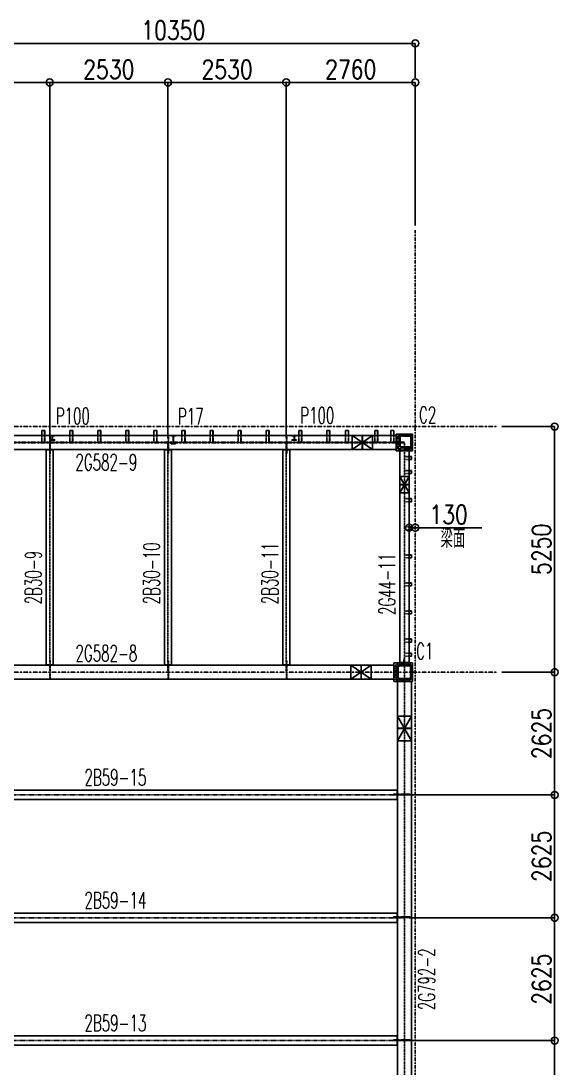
# Model space of a CAD drawing. Header units: millimetres. Extents: x -87051 to 180003, y -2961 to 97158.
# Drawn here: x -40461 to -28970, y 31638 to 54023 of the extents above; entities that cross this region are included whole.
import ezdxf
from ezdxf.enums import TextEntityAlignment as Align

# ---------------------------------------------------------------- set-up
doc = ezdxf.new("R2010")
doc.units = ezdxf.units.MM
doc.header["$LTSCALE"] = 0.2
doc.linetypes.add('CENTER', pattern=[2, 1.25, -0.25, 0.25, -0.25])
doc.linetypes.add('HIDDEN', pattern=[0.375, 0.25, -0.125])
doc.styles.get("Standard").update_dxf_attribs({"font": 'simplex.shx', "width": 0.8, "height": 700, "bigfont": 'extfont2.shx'})

msp = doc.modelspace()

# ---------------------------------------------------------------- linework, layer by layer
at = {"color": 8, "linetype": 'Continuous'}
for p, q in [((-42376, 53542.8), (-32026, 53542.8)), ((-32026, 52807.7), (-32026, 53542.8)), ((-42376, 52707.7), (-39846, 52707.7)), ((-39846, 45110.6), (-39846, 52707.7)), ((-39846, 52707.7), (-37316, 52707.7)), ((-39846, 45110.6), (-39846, 52707.7)), ((-37316, 45110.6), (-37316, 52707.7)), ((-37316, 52707.7), (-34786, 52707.7)), ((-37316, 45110.6), (-37316, 52707.7)), ((-34786, 45110.6), (-34786, 52707.7)), ((-34786, 52707.7), (-32026, 52707.7)), ((-34786, 45110.6), (-34786, 52707.7)), ((-32026, 49650.6), (-32026, 52707.7)), ((-39951, 45270.6), (-40016, 45270.6)), ((-40016, 45160.6), (-40016, 45270.6)), ((-39957, 45160.6), (-39957, 45270.6)), ((-39951, 45270.6), (-39951, 45160.6)), ((-39351, 45270.6), (-39416, 45270.6)), ((-39416, 45160.6), (-39416, 45270.6)), ((-39357, 45160.6), (-39357, 45270.6)), ((-39351, 45270.6), (-39351, 45160.6)), ((-38751, 45270.6), (-38816, 45270.6)), ((-38816, 45160.6), (-38816, 45270.6)), ((-38757, 45160.6), (-38757, 45270.6)), ((-38751, 45270.6), (-38751, 45160.6)), ((-38151, 45270.6), (-38216, 45270.6)), ((-38216, 45160.6), (-38216, 45270.6)), ((-38157, 45160.6), (-38157, 45270.6)), ((-38151, 45270.6), (-38151, 45160.6)), ((-37551, 45270.6), (-37616, 45270.6)), ((-37616, 45160.6), (-37616, 45270.6)), ((-37557, 45160.6), (-37557, 45270.6)), ((-37551, 45270.6), (-37551, 45160.6)), ((-36951, 45270.6), (-37016, 45270.6)), ((-37016, 45160.6), (-37016, 45270.6)), ((-36957, 45160.6), (-36957, 45270.6)), ((-36951, 45270.6), (-36951, 45160.6)), ((-36351, 45270.6), (-36416, 45270.6)), ((-36416, 45160.6), (-36416, 45270.6)), ((-36357, 45160.6), (-36357, 45270.6)), ((-36351, 45270.6), (-36351, 45160.6)), ((-35751, 45270.6), (-35816, 45270.6)), ((-35816, 45160.6), (-35816, 45270.6)), ((-35757, 45160.6), (-35757, 45270.6)), ((-35751, 45270.6), (-35751, 45160.6)), ((-35151, 45270.6), (-35216, 45270.6)), ((-35216, 45160.6), (-35216, 45270.6)), ((-35157, 45160.6), (-35157, 45270.6)), ((-35151, 45270.6), (-35151, 45160.6)), ((-34451, 45270.6), (-34516, 45270.6)), ((-34516, 45160.6), (-34516, 45270.6)), ((-34457, 45160.6), (-34457, 45270.6)), ((-34451, 45270.6), (-34451, 45160.6)), ((-33851, 45270.6), (-33916, 45270.6)), ((-33916, 45160.6), (-33916, 45270.6)), ((-33857, 45160.6), (-33857, 45270.6)), ((-33851, 45270.6), (-33851, 45160.6)), ((-33451, 45270.6), (-33516, 45270.6)), ((-33516, 45160.6), (-33516, 45270.6)), ((-33457, 45160.6), (-33457, 45270.6)), ((-33451, 45270.6), (-33451, 45160.6)), ((-32826, 45270.6), (-32891, 45270.6)), ((-32891, 45160.6), (-32891, 45270.6)), ((-32832, 45160.6), (-32832, 45270.6)), ((-32826, 45270.6), (-32826, 45160.6)), ((-32481, 45270.6), (-32546, 45270.6)), ((-32546, 45160.6), (-32546, 45270.6)), ((-32487, 45160.6), (-32487, 45270.6)), ((-32481, 45270.6), (-32481, 45160.6)), ((-30173.8, 45350.6), (-29045.4, 45350.6)), ((-29045.4, 40100.6), (-29045.4, 45350.6)), ((-33161, 45160.6), (-41471, 45160.6)), ((-39838.5, 45160.6), (-39738.5, 45160.6)), ((-39838.5, 45152.6), (-39838.5, 45160.6)), ((-39799.5, 45152.6), (-39838.5, 45152.6)), ((-39838.5, 45068.6), (-39838.5, 45060.6)), ((-39799.5, 45068.6), (-39838.5, 45068.6)), ((-39838.5, 45060.6), (-39738.5, 45060.6)), ((-39791.5, 45144.6), (-39791.5, 45076.6)), ((-39785.5, 45144.6), (-39785.5, 45076.6)), ((-39777.5, 45152.6), (-39738.5, 45152.6)), ((-39777.5, 45068.6), (-39738.5, 45068.6)), ((-39738.5, 45152.6), (-39738.5, 45160.6)), ((-39738.5, 45068.6), (-39738.5, 45060.6)), ((-37246, 45160.6), (-37156, 45160.6)), ((-37246, 45152.6), (-37246, 45160.6)), ((-37211.5, 45152.6), (-37246, 45152.6)), ((-37246, 44993.6), (-37246, 44985.6)), ((-37211.5, 44993.6), (-37246, 44993.6)), ((-37203.5, 45144.6), (-37203.5, 45001.6)), ((-37198.5, 45144.6), (-37198.5, 45001.6)), ((-37190.5, 45152.6), (-37156, 45152.6)), ((-37190.5, 44993.6), (-37156, 44993.6)), ((-37156, 45152.6), (-37156, 45160.6)), ((-37156, 44993.6), (-37156, 44985.6)), ((-34663.5, 45160.6), (-34563.5, 45160.6)), ((-34663.5, 45152.6), (-34663.5, 45160.6)), ((-34624.5, 45152.6), (-34663.5, 45152.6)), ((-34663.5, 45068.6), (-34663.5, 45060.6)), ((-34624.5, 45068.6), (-34663.5, 45068.6)), ((-34663.5, 45060.6), (-34563.5, 45060.6)), ((-34616.5, 45144.6), (-34616.5, 45076.6)), ((-34610.5, 45144.6), (-34610.5, 45076.6)), ((-34602.5, 45152.6), (-34563.5, 45152.6)), ((-34602.5, 45068.6), (-34563.5, 45068.6)), ((-34563.5, 45152.6), (-34563.5, 45160.6)), ((-34563.5, 45068.6), (-34563.5, 45060.6)), ((-33376, 45160.6), (-32941, 45160.6)), ((-33376, 44860.6), (-33376, 45160.6)), ((-33376, 44860.6), (-32941, 45160.6)), ((-33376, 45160.6), (-32941, 44860.6)), ((-33161, 44860.6), (-33161, 45160.6)), ((-33156, 45160.6), (-33156, 44860.6)), ((-32431, 45160.6), (-33156, 45160.6)), ((-32941, 44860.6), (-32941, 45160.6)), ((-32431, 45185.6), (-32081, 45185.6)), ((-32431, 45185.6), (-32431, 44835.6)), ((-32431, 44860.6), (-32431, 45160.6)), ((-32356, 44933.1), (-32356, 45138.1)), ((-32347, 44933.1), (-32347, 45138.1)), ((-32333.5, 45160.6), (-32128.5, 45160.6)), ((-32333.5, 45151.6), (-32128.5, 45151.6)), ((-32115, 44933.1), (-32115, 45138.1)), ((-32106, 44933.1), (-32106, 45138.1)), ((-32081, 45185.6), (-32081, 44835.6)), ((-41471, 44860.6), (-33161, 44860.6)), ((-39771, 44850.6), (-39921, 44850.6)), ((-39921, 44850.6), (-39921, 40260.6)), ((-39842.8, 44860.6), (-39842.8, 44850.6)), ((-39833.8, 44860.6), (-39833.8, 44850.6)), ((-39771, 40260.6), (-39771, 44850.6)), ((-37241, 44850.6), (-37391, 44850.6)), ((-37391, 44850.6), (-37391, 40260.6)), ((-37312.8, 44860.6), (-37312.8, 44850.6)), ((-37303.8, 44860.6), (-37303.8, 44850.6)), ((-37246, 44985.6), (-37156, 44985.6)), ((-37241, 40260.6), (-37241, 44850.6)), ((-34711, 44850.6), (-34861, 44850.6)), ((-34861, 44850.6), (-34861, 40260.6)), ((-34782.8, 44860.6), (-34782.8, 44850.6)), ((-34773.8, 44860.6), (-34773.8, 44850.6)), ((-34711, 40260.6), (-34711, 44850.6)), ((-33376, 44860.6), (-32941, 44860.6)), ((-33156, 44860.6), (-32431, 44860.6)), ((-32431, 44835.6), (-32081, 44835.6)), ((-32156, 44835.6), (-32355, 44835.6)), ((-32355, 44835.6), (-32355, 44110.6)), ((-32333.5, 44919.6), (-32128.5, 44919.6)), ((-32333.5, 44910.6), (-32128.5, 44910.6)), ((-32156, 44110.6), (-32156, 44835.6)), ((-32156, 44710.6), (-32106, 44710.6)), ((-32156, 44704.6), (-32106, 44704.6)), ((-32156, 44645.6), (-32106, 44645.6)), ((-32106, 44710.6), (-32106, 44645.6)), ((-32156, 44410.6), (-32106, 44410.6)), ((-32156, 44404.6), (-32106, 44404.6)), ((-32156, 44345.6), (-32106, 44345.6)), ((-32106, 44410.6), (-32106, 44345.6)), ((-32355.5, 44280.6), (-32155.5, 44280.6)), ((-32355.5, 43935.6), (-32355.5, 44280.6)), ((-32355.5, 43935.6), (-32155.5, 44280.6)), ((-32355.5, 44280.6), (-32155.5, 43935.6)), ((-32355, 44110.6), (-32156, 44110.6)), ((-32156, 44105.6), (-32355, 44105.6)), ((-32355, 44105.6), (-32355, 40310.6)), ((-32156, 40310.6), (-32156, 44105.6)), ((-32155.5, 43935.6), (-32155.5, 44280.6)), ((-32355.5, 43935.6), (-32155.5, 43935.6)), ((-32156, 43810.6), (-32106, 43810.6)), ((-32156, 43804.6), (-32106, 43804.6)), ((-32156, 43745.6), (-32106, 43745.6)), ((-32106, 43810.6), (-32106, 43745.6)), ((-32156, 43210.6), (-32106, 43210.6)), ((-32156, 43204.6), (-32106, 43204.6)), ((-32106, 43210.6), (-32106, 43145.6)), ((-32156, 43190.1), (-32026, 43190.1)), ((-32156, 43145.6), (-32106, 43145.6)), ((-30603, 43190.1), (-32026, 43190.1)), ((-32156, 42610.6), (-32106, 42610.6)), ((-32156, 42604.6), (-32106, 42604.6)), ((-32156, 42545.6), (-32106, 42545.6)), ((-32106, 42610.6), (-32106, 42545.6)), ((-32156, 42010.6), (-32106, 42010.6)), ((-32156, 42004.6), (-32106, 42004.6)), ((-32156, 41945.6), (-32106, 41945.6)), ((-32106, 42010.6), (-32106, 41945.6)), ((-32156, 41410.6), (-32106, 41410.6)), ((-32156, 41404.6), (-32106, 41404.6)), ((-32156, 41345.6), (-32106, 41345.6)), ((-32106, 41410.6), (-32106, 41345.6)), ((-32156, 40810.6), (-32106, 40810.6)), ((-32156, 40804.6), (-32106, 40804.6)), ((-32156, 40745.6), (-32106, 40745.6)), ((-32106, 40810.6), (-32106, 40745.6)), ((-32481, 40300.6), (-32081, 40300.6)), ((-32481, 40300.6), (-32481, 39900.6)), ((-32355, 40310.6), (-32156, 40310.6)), ((-32271.5, 40300.6), (-32271.5, 40310.6)), ((-32259.5, 40300.6), (-32259.5, 40310.6)), ((-32156, 40510.6), (-32106, 40510.6)), ((-32156, 40504.6), (-32106, 40504.6)), ((-32156, 40445.6), (-32106, 40445.6)), ((-32106, 40510.6), (-32106, 40445.6)), ((-32081, 40300.6), (-32081, 39900.6)), ((-33186, 40250.6), (-41471, 40250.6)), ((-39921, 40260.6), (-39771, 40260.6)), ((-39842.8, 40250.6), (-39842.8, 40260.6)), ((-39833.8, 40250.6), (-39833.8, 40260.6)), ((-37391, 40260.6), (-37241, 40260.6)), ((-37312.8, 40250.6), (-37312.8, 40260.6)), ((-37303.8, 40250.6), (-37303.8, 40260.6)), ((-34861, 40260.6), (-34711, 40260.6)), ((-34782.8, 40250.6), (-34782.8, 40260.6)), ((-34773.8, 40250.6), (-34773.8, 40260.6)), ((-33401, 40250.6), (-32966, 40250.6)), ((-33401, 39950.6), (-33401, 40250.6)), ((-33401, 39950.6), (-32966, 40250.6)), ((-33401, 40250.6), (-32966, 39950.6)), ((-33186, 39950.6), (-33186, 40250.6)), ((-33181, 40250.6), (-33181, 39950.6)), ((-32481, 40250.6), (-33181, 40250.6)), ((-32966, 39950.6), (-32966, 40250.6)), ((-32481, 39950.6), (-32481, 40250.6)), ((-32406, 39990.6), (-32406, 40210.6)), ((-32390, 39990.6), (-32390, 40210.6)), ((-32366, 40250.6), (-32146, 40250.6)), ((-32366, 40234.6), (-32146, 40234.6)), ((-32122, 39990.6), (-32122, 40210.6)), ((-32106, 39990.6), (-32106, 40210.6)), ((-30173.8, 40100.6), (-29045.4, 40100.6)), ((-30173.8, 40100.6), (-29045.4, 40100.6)), ((-29045.4, 37475.6), (-29045.4, 40100.6)), ((-41471, 39950.6), (-33186, 39950.6)), ((-33401, 39950.6), (-32966, 39950.6)), ((-33181, 39950.6), (-32481, 39950.6)), ((-32481, 39900.6), (-32081, 39900.6)), ((-32106, 39900.6), (-32406, 39900.6)), ((-32406, 39900.6), (-32406, 38900.6)), ((-32366, 39966.6), (-32146, 39966.6)), ((-32366, 39950.6), (-32146, 39950.6)), ((-32106, 38900.6), (-32106, 39900.6)), ((-32406, 39160.6), (-32106, 39160.6)), ((-32406, 38635.6), (-32406, 39160.6)), ((-32406, 38635.6), (-32106, 39160.6)), ((-32406, 39160.6), (-32106, 38635.6)), ((-32106, 38635.6), (-32106, 39160.6)), ((-32406, 38900.6), (-32106, 38900.6)), ((-32106, 38895.6), (-32406, 38895.6)), ((-32406, 38895.6), (-32406, 30805.6)), ((-32106, 30805.6), (-32106, 38895.6)), ((-32406, 38635.6), (-32106, 38635.6)), ((-32416, 37575.1), (-42216, 37575.1)), ((-32416, 37376.1), (-32416, 37575.1)), ((-32406, 37492.6), (-32416, 37492.6)), ((-32406, 37480.6), (-32416, 37480.6)), ((-32156, 37475.6), (-29045.4, 37475.6)), ((-32156, 37475.6), (-29045.4, 37475.6)), ((-29045.4, 34850.6), (-29045.4, 37475.6)), ((-42216, 37376.1), (-32416, 37376.1)), ((-32416, 34950.1), (-42216, 34950.1)), ((-32416, 34751.1), (-32416, 34950.1)), ((-42216, 34751.1), (-32416, 34751.1)), ((-32406, 34867.6), (-32416, 34867.6)), ((-32406, 34855.6), (-32416, 34855.6)), ((-32156, 34850.6), (-29045.4, 34850.6)), ((-32156, 34850.6), (-29045.4, 34850.6)), ((-29045.4, 32225.6), (-29045.4, 34850.6)), ((-32416, 32325.1), (-42216, 32325.1)), ((-32416, 32126.1), (-32416, 32325.1)), ((-32406, 32242.6), (-32416, 32242.6)), ((-42216, 32126.1), (-32416, 32126.1)), ((-32406, 32230.6), (-32416, 32230.6)), ((-32156, 32225.6), (-29045.4, 32225.6)), ((-32156, 32225.6), (-29045.4, 32225.6)), ((-29045.4, 29600.6), (-29045.4, 32225.6))]:
    msp.add_line(p, q, dxfattribs=at)
at = {"color": 8, "linetype": 'CENTER'}
for p, q in [((-32026, 16438.1), (-32026, 49550.6)), ((-80226, 45350.6), (-30273.8, 45350.6)), ((-42376, 45016.6), (-32255.5, 45016.6)), ((-42376, 45004.6), (-32255.5, 45004.6)), ((-80226, 40100.6), (-30273.8, 40100.6))]:
    msp.add_line(p, q, dxfattribs=at)
at = {"color": 8, "linetype": 'HIDDEN'}
for p, q in [((-42376, 45010.6), (-32255.5, 45010.6)), ((-40016, 45160.6), (-40016, 45016.6)), ((-39957, 45160.6), (-39957, 45016.6)), ((-39951, 45160.6), (-39951, 45016.6)), ((-39846, 40100.6), (-39846, 45010.6)), ((-39842.8, 45016.6), (-39842.8, 45160.6)), ((-39842.8, 45160.6), (-39833.8, 45160.6)), ((-39842.8, 45016.6), (-39833.8, 45016.6)), ((-39842.8, 45004.6), (-39842.8, 44860.6)), ((-39842.8, 45004.6), (-39833.8, 45004.6)), ((-39833.8, 45016.6), (-39833.8, 45160.6)), ((-39833.8, 45004.6), (-39833.8, 44860.6)), ((-39416, 45160.6), (-39416, 45016.6)), ((-39357, 45160.6), (-39357, 45016.6)), ((-39351, 45160.6), (-39351, 45016.6)), ((-38816, 45160.6), (-38816, 45016.6)), ((-38757, 45160.6), (-38757, 45016.6)), ((-38751, 45160.6), (-38751, 45016.6)), ((-38216, 45160.6), (-38216, 45016.6)), ((-38157, 45160.6), (-38157, 45016.6)), ((-38151, 45160.6), (-38151, 45016.6)), ((-37616, 45160.6), (-37616, 45016.6)), ((-37557, 45160.6), (-37557, 45016.6)), ((-37551, 45160.6), (-37551, 45016.6)), ((-37316, 40100.6), (-37316, 45010.6)), ((-37312.8, 45016.6), (-37312.8, 45160.6)), ((-37312.8, 45160.6), (-37303.8, 45160.6)), ((-37312.8, 45016.6), (-37303.8, 45016.6)), ((-37312.8, 45004.6), (-37312.8, 44860.6)), ((-37312.8, 45004.6), (-37303.8, 45004.6)), ((-37303.8, 45016.6), (-37303.8, 45160.6)), ((-37303.8, 45004.6), (-37303.8, 44860.6)), ((-37016, 45160.6), (-37016, 45016.6)), ((-36957, 45160.6), (-36957, 45016.6)), ((-36951, 45160.6), (-36951, 45016.6)), ((-36416, 45160.6), (-36416, 45016.6)), ((-36357, 45160.6), (-36357, 45016.6)), ((-36351, 45160.6), (-36351, 45016.6)), ((-35816, 45160.6), (-35816, 45016.6)), ((-35757, 45160.6), (-35757, 45016.6)), ((-35751, 45160.6), (-35751, 45016.6)), ((-35216, 45160.6), (-35216, 45016.6)), ((-35157, 45160.6), (-35157, 45016.6)), ((-35151, 45160.6), (-35151, 45016.6)), ((-34786, 40100.6), (-34786, 45010.6)), ((-34782.8, 45016.6), (-34782.8, 45160.6)), ((-34782.8, 45160.6), (-34773.8, 45160.6)), ((-34782.8, 45016.6), (-34773.8, 45016.6)), ((-34782.8, 45004.6), (-34782.8, 44860.6)), ((-34782.8, 45004.6), (-34773.8, 45004.6)), ((-34773.8, 45016.6), (-34773.8, 45160.6)), ((-34773.8, 45004.6), (-34773.8, 44860.6)), ((-34516, 45160.6), (-34516, 45016.6)), ((-34457, 45160.6), (-34457, 45016.6)), ((-34451, 45160.6), (-34451, 45016.6)), ((-33916, 45160.6), (-33916, 45016.6)), ((-33857, 45160.6), (-33857, 45016.6)), ((-33851, 45160.6), (-33851, 45016.6)), ((-33516, 45160.6), (-33516, 45016.6)), ((-33457, 45160.6), (-33457, 45016.6)), ((-33451, 45160.6), (-33451, 45016.6)), ((-32891, 45160.6), (-32891, 45016.6)), ((-32832, 45160.6), (-32832, 45016.6)), ((-32826, 45160.6), (-32826, 45016.6)), ((-32546, 45160.6), (-32546, 45016.6)), ((-32487, 45160.6), (-32487, 45016.6)), ((-32481, 45160.6), (-32481, 45016.6)), ((-32406, 44890.6), (-32406, 45130.6)), ((-32394, 44890.6), (-32394, 45130.6)), ((-32376, 45160.6), (-32136, 45160.6)), ((-32376, 45148.6), (-32136, 45148.6)), ((-32255.5, 40100.6), (-32255.5, 45010.6)), ((-32118, 44890.6), (-32118, 45130.6)), ((-32106, 44890.6), (-32106, 45130.6)), ((-39842.8, 44850.6), (-39842.8, 44770.6)), ((-39842.8, 44770.6), (-39833.8, 44770.6)), ((-39833.8, 44850.6), (-39833.8, 44770.6)), ((-37312.8, 44850.6), (-37312.8, 44770.6)), ((-37312.8, 44770.6), (-37303.8, 44770.6)), ((-37303.8, 44850.6), (-37303.8, 44770.6)), ((-34782.8, 44850.6), (-34782.8, 44770.6)), ((-34782.8, 44770.6), (-34773.8, 44770.6)), ((-34773.8, 44850.6), (-34773.8, 44770.6)), ((-32376, 44872.6), (-32136, 44872.6)), ((-32376, 44860.6), (-32136, 44860.6)), ((-32251.5, 44710.6), (-32156, 44710.6)), ((-32251.5, 44704.6), (-32156, 44704.6)), ((-32251.5, 44645.6), (-32156, 44645.6)), ((-32251.5, 44410.6), (-32156, 44410.6)), ((-32251.5, 44404.6), (-32156, 44404.6)), ((-32251.5, 44345.6), (-32156, 44345.6)), ((-32251.5, 43810.6), (-32156, 43810.6)), ((-32251.5, 43804.6), (-32156, 43804.6)), ((-32251.5, 43745.6), (-32156, 43745.6)), ((-32251.5, 43210.6), (-32156, 43210.6)), ((-32251.5, 43204.6), (-32156, 43204.6)), ((-32251.5, 43145.6), (-32156, 43145.6)), ((-32251.5, 42610.6), (-32156, 42610.6)), ((-32251.5, 42604.6), (-32156, 42604.6)), ((-32251.5, 42545.6), (-32156, 42545.6)), ((-32251.5, 42010.6), (-32156, 42010.6)), ((-32251.5, 42004.6), (-32156, 42004.6)), ((-32251.5, 41945.6), (-32156, 41945.6)), ((-32251.5, 41410.6), (-32156, 41410.6)), ((-32251.5, 41404.6), (-32156, 41404.6)), ((-32251.5, 41345.6), (-32156, 41345.6)), ((-32251.5, 40810.6), (-32156, 40810.6)), ((-32251.5, 40804.6), (-32156, 40804.6)), ((-32251.5, 40745.6), (-32156, 40745.6)), ((-39842.8, 40260.6), (-39842.8, 40340.6)), ((-39842.8, 40340.6), (-39833.8, 40340.6)), ((-39833.8, 40260.6), (-39833.8, 40340.6)), ((-37312.8, 40260.6), (-37312.8, 40340.6)), ((-37312.8, 40340.6), (-37303.8, 40340.6)), ((-37303.8, 40260.6), (-37303.8, 40340.6)), ((-34782.8, 40260.6), (-34782.8, 40340.6)), ((-34782.8, 40340.6), (-34773.8, 40340.6)), ((-34773.8, 40260.6), (-34773.8, 40340.6)), ((-32271.5, 40310.6), (-32271.5, 40390.6)), ((-32271.5, 40390.6), (-32259.5, 40390.6)), ((-32271.5, 40275.6), (-32271.5, 40300.6)), ((-32259.5, 40310.6), (-32259.5, 40390.6)), ((-32259.5, 40275.6), (-32259.5, 40300.6)), ((-32251.5, 40510.6), (-32156, 40510.6)), ((-32251.5, 40504.6), (-32156, 40504.6)), ((-32251.5, 40445.6), (-32156, 40445.6)), ((-39842.8, 40106.6), (-39842.8, 40250.6)), ((-39842.8, 40106.6), (-39833.8, 40106.6)), ((-39842.8, 40094.6), (-39842.8, 39950.6)), ((-39842.8, 40094.6), (-39833.8, 40094.6)), ((-39833.8, 40106.6), (-39833.8, 40250.6)), ((-39833.8, 40094.6), (-39833.8, 39950.6)), ((-37312.8, 40106.6), (-37312.8, 40250.6)), ((-37312.8, 40106.6), (-37303.8, 40106.6)), ((-37312.8, 40094.6), (-37312.8, 39950.6)), ((-37312.8, 40094.6), (-37303.8, 40094.6)), ((-37303.8, 40106.6), (-37303.8, 40250.6)), ((-37303.8, 40094.6), (-37303.8, 39950.6)), ((-34782.8, 40106.6), (-34782.8, 40250.6)), ((-34782.8, 40106.6), (-34773.8, 40106.6)), ((-34782.8, 40094.6), (-34782.8, 39950.6)), ((-34782.8, 40094.6), (-34773.8, 40094.6)), ((-34773.8, 40106.6), (-34773.8, 40250.6)), ((-34773.8, 40094.6), (-34773.8, 39950.6)), ((-32456, 39973.1), (-32456, 40228.1)), ((-32437, 39973.1), (-32437, 40228.1)), ((-32408.5, 40275.6), (-32153.5, 40275.6)), ((-32408.5, 40256.6), (-32153.5, 40256.6)), ((-32271.5, 40275.6), (-32259.5, 40275.6)), ((-32256, 29600.6), (-32256, 40100.6)), ((-32125, 39973.1), (-32125, 40228.1)), ((-32106, 39973.1), (-32106, 40228.1)), ((-39842.8, 39950.6), (-39833.8, 39950.6)), ((-37312.8, 39950.6), (-37303.8, 39950.6)), ((-34782.8, 39950.6), (-34773.8, 39950.6)), ((-32408.5, 39944.6), (-32153.5, 39944.6)), ((-32408.5, 39925.6), (-32153.5, 39925.6)), ((-42376, 37475.6), (-32256, 37475.6)), ((-32416, 37492.6), (-32496, 37492.6)), ((-32496, 37492.6), (-32496, 37480.6)), ((-32416, 37480.6), (-32496, 37480.6)), ((-32263, 37492.6), (-32406, 37492.6)), ((-32263, 37480.6), (-32406, 37480.6)), ((-32263, 37492.6), (-32263, 37480.6)), ((-32249, 37492.6), (-32106, 37492.6)), ((-32249, 37492.6), (-32249, 37480.6)), ((-32249, 37480.6), (-32106, 37480.6)), ((-32106, 37492.6), (-32106, 37480.6)), ((-42376, 34850.6), (-32256, 34850.6)), ((-32416, 34867.6), (-32496, 34867.6)), ((-32496, 34867.6), (-32496, 34855.6)), ((-32416, 34855.6), (-32496, 34855.6)), ((-32263, 34867.6), (-32406, 34867.6)), ((-32263, 34855.6), (-32406, 34855.6)), ((-32263, 34867.6), (-32263, 34855.6)), ((-32249, 34867.6), (-32106, 34867.6)), ((-32249, 34867.6), (-32249, 34855.6)), ((-32249, 34855.6), (-32106, 34855.6)), ((-32106, 34867.6), (-32106, 34855.6)), ((-32416, 32242.6), (-32496, 32242.6)), ((-32496, 32242.6), (-32496, 32230.6)), ((-32263, 32242.6), (-32406, 32242.6)), ((-32263, 32242.6), (-32263, 32230.6)), ((-32249, 32242.6), (-32106, 32242.6)), ((-32249, 32242.6), (-32249, 32230.6)), ((-32106, 32242.6), (-32106, 32230.6)), ((-42376, 32225.6), (-32256, 32225.6)), ((-32416, 32230.6), (-32496, 32230.6)), ((-32263, 32230.6), (-32406, 32230.6)), ((-32249, 32230.6), (-32106, 32230.6))]:
    msp.add_line(p, q, dxfattribs=at)
at = {"color": 8, "linetype": 'Continuous'}
for centre in [(-32026, 53542.8), (-39846, 52707.7), (-39846, 52707.7), (-37316, 52707.7), (-37316, 52707.7), (-34786, 52707.7), (-34786, 52707.7), (-32026, 52707.7), (-29045.4, 45350.6), (-32156, 43190.1), (-32026, 43190.1), (-29045.4, 40100.6), (-29045.4, 40100.6), (-29045.4, 37475.6), (-29045.4, 37475.6), (-29045.4, 34850.6), (-29045.4, 34850.6), (-29045.4, 32225.6), (-29045.4, 32225.6)]:
    msp.add_circle(centre, 75, dxfattribs=at)
for centre, radius, start, end in [((-39799.5, 45144.6), 8, 0, 90), ((-39799.5, 45076.6), 8, 270, 0), ((-39777.5, 45144.6), 8, 90, 180), ((-39777.5, 45076.6), 8, 180, 270), ((-37211.5, 45144.6), 8, 0, 90), ((-37211.5, 45001.6), 8, 270, 0), ((-37190.5, 45144.6), 8, 90, 180), ((-37190.5, 45001.6), 8, 180, 270), ((-34624.5, 45144.6), 8, 0, 90), ((-34624.5, 45076.6), 8, 270, 0), ((-34602.5, 45144.6), 8, 90, 180), ((-34602.5, 45076.6), 8, 180, 270), ((-32333.5, 45138.1), 22.5, 90, 180), ((-32333.5, 45138.1), 13.5, 90, 180), ((-32128.5, 45138.1), 22.5, 0, 90), ((-32128.5, 45138.1), 13.5, 0, 90), ((-32333.5, 44933.1), 22.5, 180, 270), ((-32333.5, 44933.1), 13.5, 180, 270), ((-32128.5, 44933.1), 22.5, 270, 0), ((-32128.5, 44933.1), 13.5, 270, 0), ((-32366, 40210.6), 40, 90, 180), ((-32366, 40210.6), 24, 90, 180), ((-32146, 40210.6), 40, 0, 90), ((-32146, 40210.6), 24, 0, 90), ((-32366, 39990.6), 40, 180, 270), ((-32366, 39990.6), 24, 180, 270), ((-32146, 39990.6), 40, 270, 0), ((-32146, 39990.6), 24, 270, 0)]:
    msp.add_arc(centre, radius, start, end, dxfattribs=at)
at = {"color": 8, "linetype": 'HIDDEN'}
for centre, radius, start, end in [((-32376, 45130.6), 30, 90, 180), ((-32376, 45130.6), 18, 90, 180), ((-32136, 45130.6), 30, 0, 90), ((-32136, 45130.6), 18, 0, 90), ((-32376, 44890.6), 30, 180, 270), ((-32376, 44890.6), 18, 180, 270), ((-32136, 44890.6), 30, 270, 0), ((-32136, 44890.6), 18, 270, 0), ((-32408.5, 40228.1), 47.5, 90, 180), ((-32408.5, 40228.1), 28.5, 90, 180), ((-32153.5, 40228.1), 47.5, 0, 90), ((-32153.5, 40228.1), 28.5, 0, 90), ((-32408.5, 39973.1), 47.5, 180, 270), ((-32408.5, 39973.1), 28.5, 180, 270), ((-32153.5, 39973.1), 47.5, 270, 0), ((-32153.5, 39973.1), 28.5, 270, 0)]:
    msp.add_arc(centre, radius, start, end, dxfattribs=at)

# ---------------------------------------------------------------- texts
at = {"color": 8, "width": 0.8}
for s, p in [('10350', (-37201, 53622.8)), ('2530', (-38581, 52787.7)), ('2530', (-36051, 52787.7)), ('2760', (-33406, 52787.7))]:
    msp.add_text(s, height=400, dxfattribs=at).set_placement(p, align=Align.CENTER)
at = {"color": 8}
for s, height, width, p in [('P100', 350, 0.6, (-39715.6, 45403.8)), ('P17', 350, 0.6, (-37102.7, 45392.4)), ('P100', 350, 0.6, (-34485.5, 45414.2)), ('C2', 350, 0.6, (-31944.3, 45426.7)), ('2G582-9', 350, 0.6, (-39295.8, 44414.6)), ('130', 400, 0.8, (-31723, 43270.1)), ('2G582-8', 350, 0.6, (-39293.6, 40331.3)), ('C1', 350, 0.6, (-32006, 40375.6)), ('2B59-15', 350, 0.6, (-39101, 37675.1)), ('2B59-14', 350, 0.6, (-39101, 35050.1)), ('2B59-13', 350, 0.6, (-39101, 32425.1))]:
    msp.add_text(s, height=height, dxfattribs=dict(at, width=width)).set_placement(p)
at = {"color": 8, "width": 0.8}
for s, p in [('5250', (-29125.4, 42725.6)), ('2625', (-29125.4, 38788.1)), ('2625', (-29125.4, 36163.1)), ('2625', (-29125.4, 33538.1))]:
    msp.add_text(s, height=400, rotation=90, dxfattribs=at).set_placement(p, align=Align.CENTER)
at = {"color": 8, "width": 0.6}
msp.add_text('梁面', height=400, dxfattribs=at).set_placement((-31219.6, 42958.4), align=Align.MIDDLE_CENTER)
for s, p in [('2B30-10', (-37491, 41552.1)), ('2B30-11', (-34961, 41552.1)), ('2B30-9', (-40021, 41552.1)), ('2G44-11', (-32455, 41323.9)), ('2G792-2', (-31606.6, 32875.4))]:
    msp.add_text(s, height=350, rotation=90, dxfattribs=at).set_placement(p)

doc.saveas('drawing.dxf')
